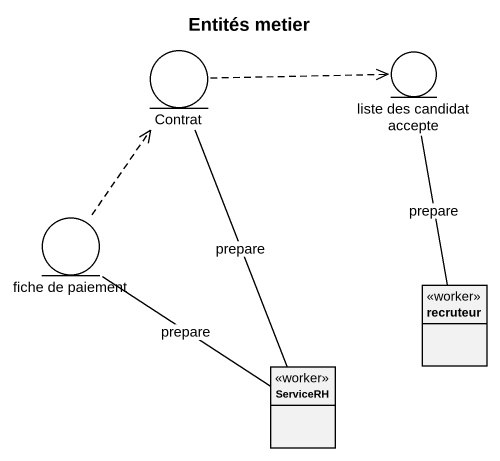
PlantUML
@startuml
title Entités metier
allowmixing
hide circle
hide empty members
entity Contrat
entity "liste des candidat accepte" as liste_des_candidat_accepte
entity "fiche de paiement" as fiche_de_paiement
class recruteur <<worker>>
class ServiceRH <<worker>>
Contrat .right.> liste_des_candidat_accepte
fiche_de_paiement .up.> Contrat
recruteur -up- liste_des_candidat_accepte : prepare
ServiceRH -up- Contrat : prepare
ServiceRH -up- fiche_de_paiement : prepare
@enduml
